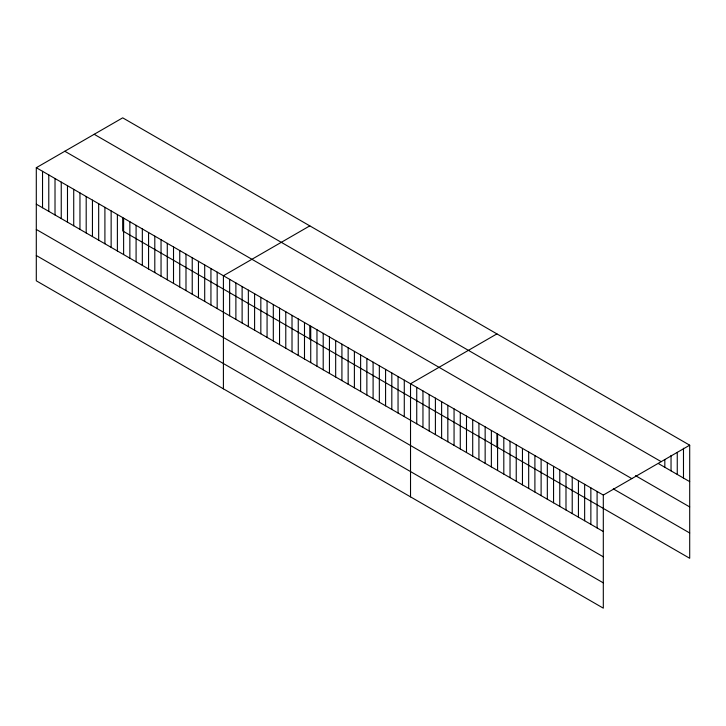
<?xml version="1.0" encoding="UTF-8"?>
<svg xmlns="http://www.w3.org/2000/svg" width="726" height="726" viewBox="0 0 726 726"><rect width="100%" height="100%" fill="white"/><g stroke="black" fill="none" stroke-linecap="round" stroke-linejoin="round"><path stroke-width="1.09" d="M36.3 167.715L603.306 495.068L603.306 608.161L36.3 280.808L36.3 167.715L122.694 117.839L689.7 445.192L689.7 558.285L122.694 230.932L122.694 218.281M309.811 225.868L223.408 275.744L223.408 388.837M496.92 333.887L410.526 383.773L410.526 496.865M603.306 495.068L689.7 445.192M94.189 134.292L661.186 461.654M658.609 463.687L689.7 481.637M635.504 475.648L689.7 506.93M64.814 151.253L631.811 478.615M613.298 488.879L689.7 532.993M36.3 204.16L603.306 531.523M36.3 229.452L603.306 556.815M36.3 255.516L603.306 582.869M683.484 448.232L683.484 478.053M677.258 452.371L677.258 474.459M671.042 455.402L671.042 470.865M664.825 459.549L664.825 467.281M597.09 491.484L597.09 527.929M590.864 487.89L590.864 524.335M584.648 484.306L584.648 520.751M578.431 480.712L578.431 517.157M572.215 477.118L572.215 513.563M565.99 473.533L565.99 509.979M559.773 469.94L559.773 506.385M553.557 466.346L553.557 502.8M547.331 462.761L547.331 499.207M541.115 459.168L541.115 495.613M534.899 455.583L534.899 492.028M528.682 451.989L528.682 488.435M522.457 448.396L522.457 484.841M516.24 444.811L516.24 481.256M510.024 441.217L510.024 477.663M503.808 437.624L503.808 474.069M497.582 434.039L497.582 470.484M496.92 434.339L496.92 446.98M491.366 430.445L491.366 466.891M485.149 426.852L485.149 463.306M478.933 423.267L478.933 459.712M472.708 419.673L472.708 456.119M466.491 416.089L466.491 452.534M460.275 412.495L460.275 448.94M454.059 408.901L454.059 445.347M447.833 405.317L447.833 441.762M441.617 401.723L441.617 438.168M435.4 398.129L435.4 434.584M429.175 394.545L429.175 430.99M422.959 390.951L422.959 427.396M416.742 387.366L416.742 423.812M404.282 380.17L404.282 416.615M398.048 376.567L398.048 413.012M391.813 372.964L391.813 409.419M385.579 369.371L385.579 405.816M379.335 365.768L379.335 402.213M373.1 362.165L373.1 398.61M366.866 358.562L366.866 395.008M360.622 354.96L360.622 391.414M354.388 351.366L354.388 387.811M348.153 347.763L348.153 384.208M341.919 344.16L341.919 380.605M335.675 340.558L335.675 377.003M329.441 336.964L329.441 373.409M323.206 333.361L323.206 369.806M316.972 329.758L316.972 366.203M310.728 326.155L310.728 362.601M309.811 326.31L309.811 338.951M304.493 322.553L304.493 358.998M298.259 318.959L298.259 355.404M292.015 315.356L292.015 351.801M285.781 311.753L285.781 348.199M279.546 308.151L279.546 344.596M273.312 304.548L273.312 340.993M267.068 300.954L267.068 337.399M260.834 297.351L260.834 333.797M254.599 293.749L254.599 330.194M248.356 290.146L248.356 326.591M242.121 286.543L242.121 322.988M235.886 282.949L235.886 319.395M229.652 279.347L229.652 315.792M217.174 272.141L217.174 308.586M210.939 268.538L210.939 304.984M204.705 264.945L204.705 301.39M198.461 261.342L198.461 297.787M192.227 257.739L192.227 294.184M185.992 254.136L185.992 290.582M179.749 250.534L179.749 286.988M173.514 246.94L173.514 283.385M167.279 243.337L167.279 279.782M161.045 239.734L161.045 276.179M154.801 236.131L154.801 272.577M148.567 232.529L148.567 268.983M142.332 228.935L142.332 265.38M136.089 225.332L136.089 261.777M129.854 221.729L129.854 258.175M123.62 218.127L123.62 254.572M117.385 214.524L117.385 250.978M111.142 210.93L111.142 247.375M104.907 207.327L104.907 243.773M98.672 203.725L98.672 240.17M92.438 200.122L92.438 236.567M86.194 196.519L86.194 232.973M79.96 192.925L79.96 229.371M73.725 189.323L73.725 225.768M67.482 185.72L67.482 222.165M61.247 182.117L61.247 218.562M55.013 178.514L55.013 214.969M48.778 174.921L48.778 211.366M42.535 171.318L42.535 207.763"/></g></svg>
